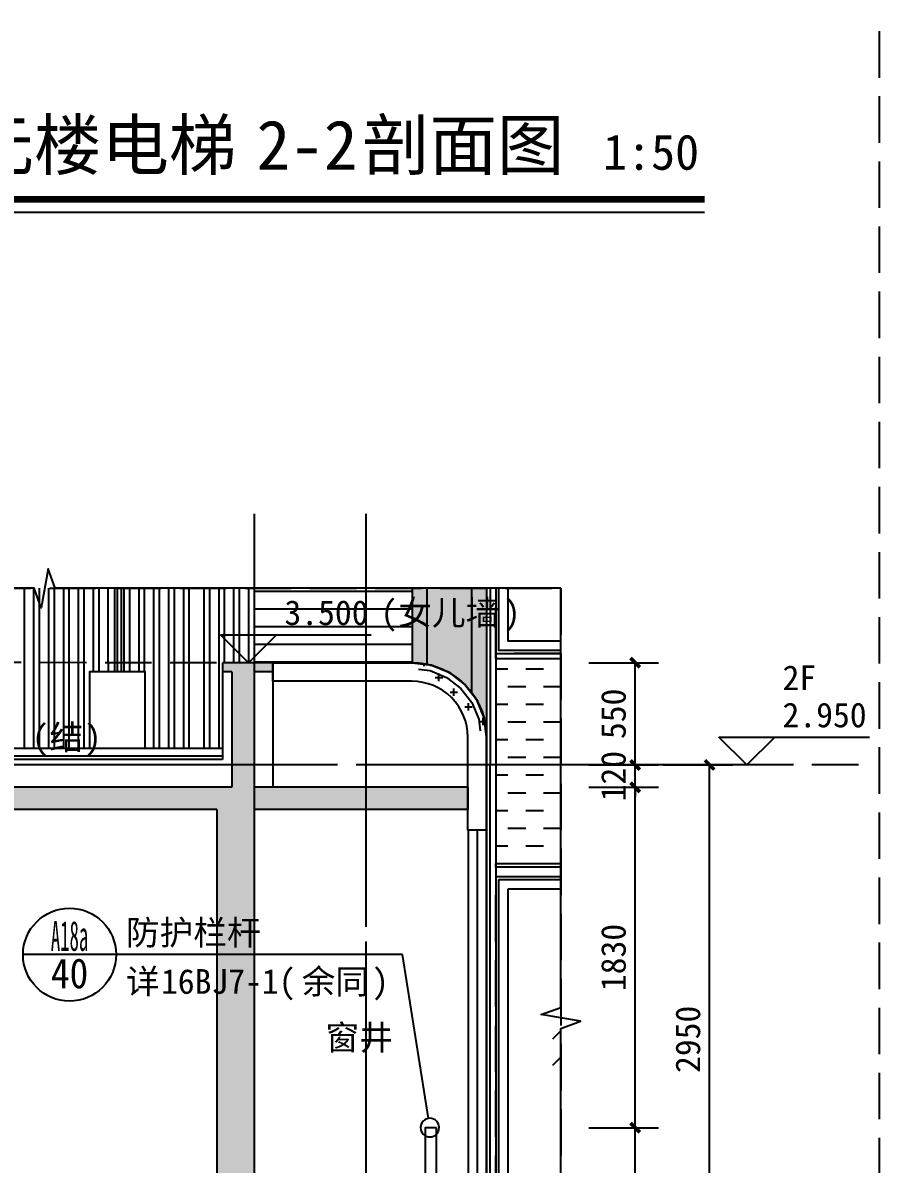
# Model space of a CAD drawing. Extents: x -10817 to 167545, y 26551 to 157048.
# Drawn here: x 147880 to 152483, y 123257 to 129393 of the extents above; entities that cross this region are included whole.
import ezdxf
from ezdxf.enums import TextEntityAlignment as Align
from ezdxf.xclip import XClip

# ---------------------------------------------------------------- set-up
doc = ezdxf.new("R2010")
doc.units = 0
doc.header["$LTSCALE"] = 1000
doc.header["$MEASUREMENT"] = 0
doc.header["$XCLIPFRAME"] = 0
for name, pattern in [('$1$DOTE', [2.42, 2, -0.2, 0.02, -0.2]), ('4#楼-HZS$0$__DASH', [0.35, 0.25, -0.1]), ('4#楼-HZS$0$DASH', [0.35, 0.25, -0.1]), ('DASH', [0.35, 0.25, -0.1]), ('DOTE', [2.42, 2, -0.2, 0.02, -0.2])]:
    doc.linetypes.add(name, pattern=pattern)
doc.layers.get('Defpoints').update_dxf_attribs({"color": 30, "linetype": 'DASH'})
for name, color, linetype in [('$1$A-ANNO-DOTE', 10, '$1$DOTE'), ('3#-夹层$0$A-ANNO-LEVL', 3, 'Continuous'), ('3#-夹层$0$A-ANNO-TEXT', 7, 'Continuous'), ('3、4#楼 北侧门头剖面$0$00-立面灰色金属看线', 252, 'Continuous'), ('3、4#楼 北侧门头剖面$0$00-立面银灰色线脚', 254, 'Continuous'), ('3、4#楼 北侧门头剖面$0$A-ANNO-SYMB', 3, 'Continuous'), ('3、4#楼 北侧门头剖面$0$A-COLU-CONC-HATC', 204, 'Continuous'), ('3、4#楼 北侧门头剖面$0$A-FLOR-HRAL', 71, 'Continuous'), ('3、4#楼 北侧门头剖面$0$A-FLOR-UNDR', 177, 'Continuous'), ('3、4#楼 北侧门头剖面$0$A-WALL-CONC', 9, 'Continuous'), ('3、4#楼 北侧门头剖面$0$A-WALL-CURT-METL', 211, 'Continuous'), ('3、4#楼 北侧门头剖面$0$A-WALL-INSL', 241, 'Continuous'), ('4#楼-HZS$0$00-立面灰色金属看线', 252, 'Continuous'), ('4#楼-HZS$0$00-立面米色看线', 31, 'Continuous'), ('4#楼-HZS$0$00-立面银灰色线脚', 254, 'Continuous'), ('4#楼-HZS$0$ELEV-WIND', 4, 'Continuous'), ('4#楼-HZS$0$PUB_TEXT', 7, 'Continuous'), ('4#楼-HZS$0$填充-浅灰色涂料', 115, 'Continuous'), ('4#楼-HZS$0$填充-浅黄色铝板', 30, 'Continuous'), ('4#楼-HZS$0$填充-深灰色涂料', 11, 'Continuous'), ('A-ANNO-DIMS', 3, 'Continuous'), ('A-ANNO-DOTE', 10, 'DOTE'), ('A-ANNO-INDX', 3, 'Continuous'), ('A-ANNO-SYMB', 3, 'Continuous'), ('A-ANNO-TEXT', 7, 'Continuous')]:
    doc.layers.add(name, color=color, linetype=linetype)
doc.styles.add('3#-夹层$0$_TCH_DIM', font='')
doc.styles.add('4#楼-HZS$0$_TCH_DIM', font='')
doc.styles.add('_TCH_DIM', font='')
doc.styles.add('_TCH_DIM_T3', font='')
doc.styles.add('_TCH_LABEL', font='')
doc.styles.get("Standard").update_dxf_attribs({"font": ''})
doc.styles.get('3#-夹层$0$_TCH_DIM').set_extended_font_data('SimSun')
doc.styles.get('4#楼-HZS$0$_TCH_DIM').set_extended_font_data('SimSun')
doc.styles.get('_TCH_DIM').set_extended_font_data('SimSun')
doc.styles.get('_TCH_DIM_T3').set_extended_font_data('SimSun')
doc.styles.get('_TCH_LABEL').set_extended_font_data('SimSun')
doc.styles.get('Standard').set_extended_font_data('SimSun')
doc.dimstyles.new('_TCH_ARCH&&50', dxfattribs={"dimtxt": 132.911392, "dimasz": 50, "dimexe": 125, "dimexo": 150, "dimgap": 50, "dimtad": 1, "dimdec": 0, "dimzin": 0, "dimdsep": 46, "dimtxsty": '_TCH_DIM_T3', "dimblk": 'ARCHTICK', "dimcen": 0.09, "dimclrt": 7, "dimazin": 2, "dimtfac": 1, "dimtdec": 0, "dimtix": 1, "dimtmove": 2, "dimatfit": 3, "dimfxl": 50, "dimtolj": 1, "dimtzin": 0, "dimarcsym": 0})

# ---------------------------------------------------------------- blocks, each defined once
blk = doc.blocks.new('3、4#楼 北侧门头剖面$0$A$C2F1157B1')
at = {"layer": '3、4#楼 北侧门头剖面$0$A-COLU-CONC-HATC'}
for points in [[(-2900, 3450), (-2800, 3450), (-2760, 3466.7), (-2800, 3500), (-2900, 3500)], [(-2760, 3466.7), (-2680, 3450), (-2630, 3450), (-2630, 3500), (-2800, 3500)], [(-2760, 3466.7), (-2800, 3450), (-2800, 2830), (-2720, 2770), (-2680, 2830), (-2680, 3450)], [(-3948.7, 2710), (-2800, 2710), (-2720, 2770), (-2800, 2830), (-3948.7, 2830)], [(-2720, 2770), (-2600, 2710), (0, 2710), (93.3, 2790), (80, 2830), (-2680, 2830)], [(-2720, 2770), (-2800, 2710), (-2800, -120), (-2725, -170), (-2600, -120), (-2600, 2710)]]:
    blk.add_hatch(color=256, dxfattribs=at).paths.add_polyline_path(points)
blk.add_lwpolyline([(-2214.4, 3040), (-2214.4, 3450), (-1914.4, 3450), (-1914.4, 3040)])
at = {"layer": '3、4#楼 北侧门头剖面$0$00-立面灰色金属看线', "elevation": 0}
for points in [[(-2609.7, 3500), (-2609.7, 3040)], [(-2529.7, 3500), (-2529.7, 3040)], [(-2449.7, 3500), (-2449.7, 3040)], [(-2419.7, 3500), (-2419.7, 3040)], [(-2369.7, 3500), (-2369.7, 3040)], [(-2339.7, 3500), (-2339.7, 3040)], [(-2289.7, 3500), (-2289.7, 3040)], [(-2259.7, 3500), (-2259.7, 3040)], [(-2209.7, 3500), (-2209.7, 3450)], [(-2179.7, 3500), (-2179.7, 3450)], [(-2129.7, 3500), (-2129.7, 3450)], [(-2014.7, 3500), (-2014.7, 3450)], [(-1964.7, 3500), (-1964.7, 3450)], [(-1934.7, 3500), (-1934.7, 3450)], [(-1884.7, 3500), (-1884.7, 3040)], [(-1854.7, 3500), (-1854.7, 3040)], [(-1694.7, 3500), (-1694.7, 3040)], [(-1644.7, 3500), (-1644.7, 3040)], [(-1614.7, 3500), (-1614.7, 3040)], [(-1564.7, 3500), (-1564.7, 3040)]]:
    blk.add_lwpolyline(points, dxfattribs=at)
at = {"layer": '3、4#楼 北侧门头剖面$0$00-立面灰色金属看线'}
for points in [[(-2559.7, 3500), (-2559.7, 3040)], [(-1804.7, 3500), (-1804.7, 3040)], [(-1774.7, 3500), (-1774.7, 3040)], [(-1724.7, 3500), (-1724.7, 3040)]]:
    blk.add_lwpolyline(points, dxfattribs=at)
at = {"layer": '3、4#楼 北侧门头剖面$0$00-立面银灰色线脚'}
for points in [[(-2099.7, 3500.1), (-2099.7, 3450)], [(-2084.7, 3500.1), (-2084.7, 3450)], [(-2064.7, 3500.1), (-2064.7, 3450)], [(-2049.7, 3500.1), (-2049.7, 3450)]]:
    blk.add_lwpolyline(points, dxfattribs=at)
at = {"layer": '3、4#楼 北侧门头剖面$0$A-FLOR-HRAL'}
blk.add_lwpolyline([(-3780, 1000), (-3720, 1000), (-3720, 300), (-3780, 300)], close=True, dxfattribs=at)
at = {"layer": '3、4#楼 北侧门头剖面$0$A-FLOR-UNDR'}
for points in [[(30, 3040), (-2630, 3040)], [(30, 3000), (-2630, 3000)]]:
    blk.add_lwpolyline(points, dxfattribs=at)
for points in [[(-4048.7, 2600), (-3950, 2600), (-3950, 0), (-4048.7, 0)], [(-4048.7, 2600), (-3998.7, 2600), (-3998.7, -100), (-4048.7, -100)]]:
    blk.add_lwpolyline(points, close=True, dxfattribs=at)
at = {"layer": '3、4#楼 北侧门头剖面$0$A-WALL-CONC'}
for p, q in [((-2900, 3500), (-2800, 3500)), ((-2900, 3500), (-2900, 3450)), ((-2800, 3500), (-2630, 3500)), ((-2630, 3500), (-2630, 3450)), ((-2900, 3450), (-2800, 3450)), ((-2800, 3450), (-2800, 2830)), ((-2680, 3450), (-2680, 2830)), ((-2680, 3450), (-2630, 3450)), ((-3948.7, 2830), (-2800, 2830)), ((-3948.7, 2830), (-3948.7, 2710)), ((-2680, 2830), (80, 2830)), ((-3948.7, 2710), (-2800, 2710)), ((-2800, 2710), (-2800, -120)), ((-2600, 2710), (-2600, -120)), ((-2600, 2710), (0, 2710))]:
    blk.add_line(p, q, dxfattribs=at)
at = {"layer": '3、4#楼 北侧门头剖面$0$A-WALL-CURT-METL'}
blk.add_lwpolyline([(-4048.7, 2600), (-3948.7, 2600), (-3948.7, 3100, -0.414214), (-3648.7, 3400), (-2900, 3400), (-2900, 3500), (-3648.7, 3500, 0.414214), (-4048.7, 3100)], format="xyb", close=True, dxfattribs=at)
at = {"layer": '3、4#楼 北侧门头剖面$0$A-WALL-INSL'}
for p, q in [((-2900, 3450), (-2900, 2830)), ((-2630, 3450), (-2630, 2980)), ((-2630, 2980), (30, 2980))]:
    blk.add_line(p, q, dxfattribs=at)
blk = doc.blocks.new('*U464')
at = {"layer": '4#楼-HZS$0$ELEV-WIND', "color": 8, "linetype": '4#楼-HZS$0$__DASH'}
blk.add_lwpolyline([(1500, 0), (0, 0), (0, -1750), (1500, -1750)], close=True, dxfattribs=at)
at = {"layer": '4#楼-HZS$0$ELEV-WIND'}
for points in [[(1485, -15), (15, -15), (15, -1735), (1485, -1735)], [(65, -65), (625, -65), (625, -1425), (65, -1425)], [(115, -115), (575, -115), (575, -1375), (115, -1375)], [(1435, -65), (675, -65), (675, -1685), (1435, -1685)], [(65, -1475), (625, -1475), (625, -1685), (65, -1685)]]:
    blk.add_lwpolyline(points, close=True, dxfattribs=at)
at = {"layer": '4#楼-HZS$0$ELEV-WIND', "color": 8, "linetype": '4#楼-HZS$0$DASH'}
for points in [[(625, -65), (65, -732.5), (625, -1425)], [(65, -65), (345, -1425), (625, -65)]]:
    blk.add_lwpolyline(points, dxfattribs=at)
blk = doc.blocks.new('4#楼-HZS$0$D46SFS9S')
at = {"layer": '4#楼-HZS$0$00-立面灰色金属看线'}
for points in [[(6569.9, -3050), (6569.9, 0)], [(6599.9, 0), (6599.9, -3050)]]:
    blk.add_lwpolyline(points, dxfattribs=at)
at = {"layer": '4#楼-HZS$0$00-立面灰色金属看线', "elevation": 0}
for points in [[(6599.9, -530), (8099.9, -530), (8099.9, -550), (6599.9, -550)], [(6599.9, -600), (8099.9, -600), (8099.9, -550), (6599.9, -550)]]:
    blk.add_lwpolyline(points, close=True, dxfattribs=at)
at = {"extrusion": (0, 0, -1), "zscale": -1}
blk.add_blockref('*U464', (-8099.9, -600), dxfattribs=at)
blk = doc.blocks.new('4#楼-HZS$0$FD46GDF59HD')
at = {"layer": '4#楼-HZS$0$00-立面灰色金属看线', "elevation": 0}
for points in [[(64349.9, -132921.1), (64349.9, -162361.1)], [(64379.9, -132921.1), (64379.9, -162361.1)], [(64429.9, -132921.1), (64429.9, -162361.1)], [(64459.9, -132921.1), (64459.9, -162361.1)], [(64509.9, -132921.1), (64509.9, -162361.1)], [(64539.9, -132921.1), (64539.9, -162361.1)], [(64589.9, -132921.1), (64589.9, -162361.1)], [(64619.9, -132921.1), (64619.9, -162361.1)], [(64669.9, -132921.1), (64669.9, -162361.1)], [(64699.9, -132921.1), (64699.9, -162361.1)], [(64779.9, -132921.1), (64779.9, -162361.1)], [(64809.9, -132921.1), (64809.9, -162361.1)], [(64859.9, -132921.1), (64859.9, -162361.1)], [(64889.9, -132921.1), (64889.9, -162361.1)], [(64939.9, -132921.1), (64939.9, -162361.1)], [(64969.9, -132921.1), (64969.9, -162361.1)], [(65019.9, -132921.1), (65019.9, -162361.1)], [(65049.9, -132921.1), (65049.9, -162361.1)], [(63814.9, -160161.1), (63814.9, -162361.1)], [(63864.9, -160161.1), (63864.9, -162361.1)], [(63894.9, -160161.1), (63894.9, -162361.1)], [(63944.9, -160161.1), (63944.9, -162361.1)], [(63974.9, -160161.1), (63974.9, -162361.1)], [(64024.9, -160161.1), (64024.9, -162361.1)], [(64054.9, -160161.1), (64054.9, -162361.1)], [(64104.9, -160161.1), (64104.9, -162361.1)], [(64134.9, -160161.1), (64134.9, -162361.1)], [(64184.9, -160161.1), (64184.9, -162361.1)], [(64214.9, -160161.1), (64214.9, -162361.1)], [(64264.9, -160161.1), (64264.9, -162361.1)]]:
    blk.add_lwpolyline(points, dxfattribs=at)
at = {"layer": '4#楼-HZS$0$00-立面米色看线', "elevation": 0}
for points in [[(66220.3, -162526.7), (66220.3, -133221.1, 0.414214), (65600.3, -132601.1), (61100, -132601.1), (61100, -132521.1), (65600.3, -132521.1, -0.414214), (66300.3, -133221.1), (66300.3, -162911.1)], [(65980.3, -162371.7), (65980.3, -133221.1, 0.414214), (65600.3, -132841.1), (61100, -132841.1), (61100, -132921.1), (65600.3, -132921.1, -0.414214), (65900.3, -133221.1), (65900.3, -162361.1)]]:
    blk.add_lwpolyline(points, format="xyb", dxfattribs=at)
at = {"layer": '4#楼-HZS$0$00-立面银灰色线脚', "elevation": 0}
for points in [[(64299.9, -132921.1), (64299.9, -162361.1)], [(64314.9, -132921.1), (64314.9, -162361.1)], [(64334.9, -132921.1), (64334.9, -162361.1)], [(64349.9, -132921.1), (64349.9, -162361.1)]]:
    blk.add_lwpolyline(points, dxfattribs=at)
blk = doc.blocks.new('4#楼-HZS$0$G4D6FH8D9')
at = {"layer": '4#楼-HZS$0$填充-浅灰色涂料'}
h = blk.add_hatch(dxfattribs=at)
h.set_pattern_fill('LINE', color=256, scale=100)
h.set_pattern_definition([(0, (-590518.62, -85021.78), (0, 95.25), [])])
edge = h.paths.add_edge_path()
edge.add_arc((-45266.7, 790), 300, 0, 90, ccw=False)
edge.add_line((-44966.7, 790), (-44966.7, -28350))
edge.add_line((-44966.7, -28350), (-45817.1, -28350))
edge.add_line((-45817.1, -28350), (-45817.1, 1090))
edge.add_line((-45817.1, 1090), (-45266.7, 1090))
at = {"layer": '4#楼-HZS$0$填充-深灰色涂料'}
h = blk.add_hatch(dxfattribs=at)
h.set_pattern_fill('DASH', color=11, scale=100)
h.set_pattern_definition([(0, (-566268.51, -113346.95), (95.25, 95.25), [95.25, -95.25])])
h.paths.add_polyline_path([(-43016.8, -28300), (-44516.8, -28300), (-44516.8, -29500), (-43016.8, -29500)])
blk = doc.blocks.new('4#楼-HZS$0$DG46F8GD9')
at = {"layer": '4#楼-HZS$0$00-立面灰色金属看线'}
for points in [[(-1609.9, -2950), (-1609.9, 0)], [(-1579.9, 0), (-1579.9, -2950)]]:
    blk.add_lwpolyline(points, dxfattribs=at)
at = {"layer": '4#楼-HZS$0$00-立面灰色金属看线', "elevation": 0}
blk.add_lwpolyline([(-1579.9, -2350), (-79.9, -2350), (-79.9, -2380), (-1579.9, -2380)], close=True, dxfattribs=at)
at = {"extrusion": (0, 0, -1), "zscale": -1}
blk.add_blockref('*U464', (79.9, -600), dxfattribs=at)
blk = doc.blocks.new('4#楼-HZS$0$A$C61403F6F')
at = {"extrusion": (0, 0, -1)}
for p, q in [((4549.4, 3500, 0), (0, 3500, 0)), ((4652.9, 3486.4, 0), (4549.4, 3500, 0)), ((4749.4, 3446.4, 0), (4652.9, 3486.4, 0)), ((4832.2, 3382.8, 0), (4749.4, 3446.4, 0)), ((4895.8, 3300, 0), (4832.2, 3382.8, 0)), ((4935.8, 3203.5, 0), (4895.8, 3300, 0)), ((4949.4, 3100, 0), (4935.8, 3203.5, 0)), ((4949.4, 0, 0), (4949.4, 3100, 0))]:
    blk.add_line(p, q, dxfattribs=at)
at = {"layer": '4#楼-HZS$0$00-立面米色看线'}
for p, q in [((2296.3, 3500, 0), (4549.4, 3500, 0)), ((4549.4, 3500, 0), (4652.9, 3486.4, 0)), ((4549.4, 3470, 0), (4645.2, 3457.4, 0)), ((4645.2, 3457.4, 0), (4734.4, 3420.4, 0)), ((4652.9, 3486.4, 0), (4749.4, 3446.4, 0)), ((4749.4, 3446.4, 0), (4832.2, 3382.8, 0)), ((4734.4, 3420.4, 0), (4811, 3361.6, 0)), ((4832.2, 3382.8, 0), (4895.8, 3300, 0)), ((4811, 3361.6, 0), (4869.8, 3285, 0)), ((4869.8, 3285, 0), (4906.8, 3195.8, 0)), ((4895.8, 3300, 0), (4935.8, 3203.5, 0)), ((4906.8, 3195.8, 0), (4919.4, 3100, 0)), ((4935.8, 3203.5, 0), (4949.4, 3100, 0)), ((4949.4, 3100, 0), (4949.4, 0, 0))]:
    blk.add_line(p, q, dxfattribs=at)
blk = doc.blocks.new('4#楼-HZS$0$d+fgj4+fghk7+9')
at = {"color": 8, "elevation": 0}
for points in [[(797848.3, -36286.6), (797706.8, -36428)], [(797989.7, -36286.6), (797706.8, -36569.4)]]:
    blk.add_lwpolyline(points, dxfattribs=at)
blk = doc.blocks.new('4#楼-HZS')
for name, p in [('4#楼-HZS$0$FD46GDF59HD', (199475.6, 85729.8, 0)), ('4#楼-HZS$0$D46SFS9S', (259225.8, -77181.3, 0))]:
    blk.add_blockref(name, p)
at = {"layer": '4#楼-HZS$0$00-立面米色看线', "color": 251}
blk.add_blockref('4#楼-HZS$0$G4D6FH8D9', (310342.6, -48281.3, 0), dxfattribs=at)
blk.add_blockref('4#楼-HZS$0$DG46F8GD9', (267405.7, -74231.3, 0))
at = {"layer": '4#楼-HZS$0$填充-浅黄色铝板'}
h = blk.add_hatch(dxfattribs=at)
h.set_pattern_fill('CROSS', color=30, scale=50)
h.set_pattern_definition([(0, (-29680.26, -7975.57), (79.375, 79.375), [39.6875, -119.0625]), (90, (-29660.416, -7995.41), (-79.375, 79.375), [39.6875, -119.0625])])
edge = h.paths.add_edge_path()
edge.add_line((265775.9, -77031.3), (265775.9, -78191.3))
edge.add_line((265775.9, -78191.3), (265776.2, -78191.3))
edge.add_line((265776.2, -78191.3), (265776.2, -47491.3))
edge.add_arc((265076.2, -47491.3), 700, 0, 90)
edge.add_line((265076.2, -46791.3), (260575.7, -46791.3))
edge.add_line((260575.7, -46791.3), (260575.7, -46871.3))
edge.add_line((260575.7, -46871.3), (260675.6, -46871.3))
edge.add_line((260675.6, -46871.3), (260675.6, -47111.3))
edge.add_line((260675.6, -47111.3), (260575.7, -47111.3))
edge.add_line((260575.7, -47111.3), (260575.7, -47191.3))
edge.add_line((260575.7, -47191.3), (265076.2, -47191.3))
edge.add_arc((265076.2, -47491.3), 300, 0, 90, ccw=False)
edge.add_line((265376.2, -47491.3), (265376.2, -76631.3))
edge.add_line((265376.2, -76631.3), (265479.4, -76644.9))
edge.add_line((265479.4, -76644.9), (265575.9, -76684.9))
edge.add_line((265575.9, -76684.9), (265658.8, -76748.4))
edge.add_line((265658.8, -76748.4), (265722.3, -76831.3))
edge.add_line((265722.3, -76831.3), (265762.3, -76927.8))
edge.add_line((265762.3, -76927.8), (265775.9, -77031.3))
h.paths.add_polyline_path([(265696.3, -76846.3), (265734.9, -76947.3), (265733.3, -76935.5)])
h.paths.add_polyline_path([(265461.6, -76672.6), (265481.9, -76678.1), (265471.7, -76673.9)])
h = blk.add_hatch(dxfattribs=at)
h.set_pattern_fill('CROSS', color=30, scale=50)
h.set_pattern_definition([(0, (-36434.15, -10015.57), (79.375, 79.375), [39.6875, -119.0625]), (90, (-36414.305, -10035.41), (-79.375, 79.375), [39.6875, -119.0625])])
h.paths.add_polyline_path([(265560.9, -76710.9), (265471.7, -76673.9), (265375.9, -76661.3), (263122.8, -76661.3), (261156.5, -76661.3), (260976.5, -76661.3), (260976.5, -76801.3), (261156.5, -76801.3), (263122.8, -76801.3), (265375.9, -76801.3), (265435.4, -76809.1), (265490.9, -76832.1), (265538.5, -76868.7), (265575.1, -76916.3), (265598.1, -76971.8), (265605.9, -77031.3), (265605.9, -80131.3), (265745.9, -80131.3), (265745.9, -77031.3), (265733.3, -76935.5), (265696.3, -76846.3), (265637.5, -76769.7)], flags=17)
h.paths.add_polyline_path([(265479.4, -76644.9), (265375.9, -76631.3), (260826.5, -76631.3), (260826.5, -76661.3), (260976.5, -76661.3), (261156.5, -76661.3), (263122.8, -76661.3), (265375.9, -76661.3), (265471.7, -76673.9), (265560.9, -76710.9), (265637.5, -76769.7), (265696.3, -76846.3), (265733.3, -76935.5), (265745.9, -77031.3), (265745.9, -80131.3), (265775.9, -80131.3), (265775.9, -77031.3), (265762.3, -76927.8), (265722.3, -76831.3), (265658.8, -76748.4), (265575.9, -76684.9)])
h.paths.add_polyline_path([(265435.4, -76809.1), (265375.9, -76801.3), (263122.8, -76801.3), (261156.5, -76801.3), (260976.5, -76801.3), (260826.5, -76801.3), (260826.5, -76831.3), (261276.4, -76831.3), (263122.8, -76831.3), (264026.8, -76831.3), (265375.9, -76831.3), (265427.7, -76838.1), (265475.9, -76858.1), (265517.3, -76889.9), (265549.1, -76931.3), (265569.1, -76979.5), (265575.9, -77031.3), (265575.9, -80131.3), (265605.9, -80131.3), (265605.9, -77031.3), (265598.1, -76971.8), (265575.1, -76916.3), (265538.5, -76868.7), (265490.9, -76832.1)], flags=17)
for name, p in [('4#楼-HZS$0$d+fgj4+fghk7+9', (-531577.5, -42228.3, 0)), ('4#楼-HZS$0$A$C61403F6F', (260826.5, -80131.3, 0))]:
    blk.add_blockref(name, p)
at = {"layer": '4#楼-HZS$0$PUB_TEXT', "color": 7, "style": '4#楼-HZS$0$_TCH_DIM'}
blk.add_text('3.500', height=265.82, dxfattribs=at).set_placement((264569.9, -76231))
blk = doc.blocks.new('3、4#楼 北侧门头剖面$0$A$C68743212')
blk.add_blockref('4#楼-HZS', (-260975.6, 76631.3, 0))
blk = doc.blocks.new('3、4#楼 北侧门头剖面')
ref = blk.add_blockref('3、4#楼 北侧门头剖面$0$A$C2F1157B1', (3400, 0))
XClip(ref).set_block_clipping_path([(-4448.7064970122, -720.0000000001), (1300.0000000006, 3900.1031708434)])
ref = blk.add_blockref('3、4#楼 北侧门头剖面$0$A$C68743212', (4150.3, 3500, 0), dxfattribs=dict(xscale=-1))
XClip(ref).set_block_clipping_path([(4798.9792002077, -3500), (4798.9792002077, -399.9916608699), (4398.9875394247, 0.0083390431), (-149.727296805, 0.1031708434), (-149.727296805, -30), (0.272703195, -30), (0.272703195, -170), (-149.727296805, -170), (-149.727296805, -200), (450.272703195, -200), (450.8968260299, -800), (300.6421525169, -800), (300.6421525169, -3500), (-349.727296805, -3500), (-349.727296805, 400.1031708434), (5198.9792002077, 400.1031708434), (5198.9792002077, -3500)])
at = {"layer": '3、4#楼 北侧门头剖面$0$A-ANNO-SYMB'}
for points in [[(-1048.7, 3900.1), (1669.4, 3900.1), (1707.6, 4005.1), (1744.6, 3795.1), (1781.9, 3900.1), (4500, 3900.1)], [(-1048.7, -720), (-1048.7, 1533.8), (-1153.7, 1572), (-943.7, 1609), (-1048.7, 1646.3), (-1048.7, 3900.1)]]:
    blk.add_lwpolyline(points, dxfattribs=at)
at = {"layer": 'Defpoints'}
for points in [[(0, 4100.1), (0, -1519.1)], [(600, 4100.1), (600, -1519.1)], [(-2648.7, 2950), (4700, 2950)]]:
    blk.add_lwpolyline(points, dxfattribs=at)
blk.add_lwpolyline([(-648.7, 0), (-648.7, 3100, -0.414207), (-248.7, 3500), (4300, 3500.1), (4300, 3470), (4150, 3470), (4150, 3330), (4300, 3330), (4300, 3300), (3700, 3300), (3699.4, 2700), (3849.6, 2700), (3849.6, 0), (4500, 0), (4500, 3900.1), (-1048.7, 3900.1), (-1048.7, 0)], format="xyb", close=True, dxfattribs=at)
blk = doc.blocks.new('_ArchTick')
at = {"color": 0, "linetype": 'ByBlock', "const_width": 0.4}
blk.add_lwpolyline([(-0.5, -0.5), (0.5, 0.5)], dxfattribs=at)
blk = doc.blocks.new('*D2801')
at = {"layer": 'A-ANNO-DIMS', "color": 0, "lineweight": -2, "transparency": 16777216}
for p, q in [((151321.9, 125403.4), (151696.9, 125403.4)), ((151571.9, 122453.4), (151571.9, 125403.4)), ((151321.9, 122453.4), (151696.9, 122453.4))]:
    blk.add_line(p, q, dxfattribs=at)
at = {"layer": 'Defpoints', "color": 0, "transparency": 16777216}
for p in [(151171.9, 125403.4), (151571.9, 125403.4), (151171.9, 122453.4)]:
    blk.add_point(p, dxfattribs=at)
at = {"layer": 'A-ANNO-DIMS', "color": 0, "lineweight": -2, "transparency": 16777216, "xscale": 50, "yscale": 50, "zscale": 50}
for p, rotation in [((151571.9, 125403.4), 90), ((151571.9, 122453.4), 270)]:
    blk.add_blockref('_ArchTick', p, dxfattribs=dict(at, rotation=rotation))
at = {"layer": 'A-ANNO-DIMS', "color": 7, "transparency": 16777216, "insert": (151455.5, 123928.4), "char_height": 132.91, "attachment_point": 5, "rotation": 90, "style": '_TCH_DIM_T3'}
blk.add_mtext('\\A1;2950', dxfattribs=at)
blk = doc.blocks.new('*D2803')
at = {"layer": 'A-ANNO-DIMS', "color": 0, "lineweight": -2, "transparency": 16777216}
for p, q in [((150921.9, 123453.4), (151296.9, 123453.4)), ((151171.9, 122453.4), (151171.9, 123453.4)), ((150921.9, 122453.4), (151296.9, 122453.4))]:
    blk.add_line(p, q, dxfattribs=at)
at = {"layer": 'Defpoints', "color": 0, "transparency": 16777216}
for p in [(150771.9, 123453.4), (151171.9, 123453.4), (150771.9, 122453.4)]:
    blk.add_point(p, dxfattribs=at)
at = {"layer": 'A-ANNO-DIMS', "color": 0, "lineweight": -2, "transparency": 16777216, "xscale": 50, "yscale": 50, "zscale": 50}
for p, rotation in [((151171.9, 123453.4), 90), ((151171.9, 122453.4), 270)]:
    blk.add_blockref('_ArchTick', p, dxfattribs=dict(at, rotation=rotation))
at = {"layer": 'A-ANNO-DIMS', "color": 7, "transparency": 16777216, "insert": (151055.5, 122953.4), "char_height": 132.91, "attachment_point": 5, "rotation": 90, "style": '_TCH_DIM_T3'}
blk.add_mtext('\\A1;1000', dxfattribs=at)
blk = doc.blocks.new('*D2804')
at = {"layer": 'A-ANNO-DIMS', "color": 0, "lineweight": -2, "transparency": 16777216}
for p, q in [((150921.9, 125283.4), (151296.9, 125283.4)), ((151171.9, 123453.4), (151171.9, 125283.4)), ((150921.9, 123453.4), (151296.9, 123453.4))]:
    blk.add_line(p, q, dxfattribs=at)
at = {"layer": 'Defpoints', "color": 0, "transparency": 16777216}
for p in [(150771.9, 125283.4), (151171.9, 125283.4), (150771.9, 123453.4)]:
    blk.add_point(p, dxfattribs=at)
at = {"layer": 'A-ANNO-DIMS', "color": 0, "lineweight": -2, "transparency": 16777216, "xscale": 50, "yscale": 50, "zscale": 50}
for p, rotation in [((151171.9, 125283.4), 90), ((151171.9, 123453.4), 270)]:
    blk.add_blockref('_ArchTick', p, dxfattribs=dict(at, rotation=rotation))
at = {"layer": 'A-ANNO-DIMS', "color": 7, "transparency": 16777216, "insert": (151055.5, 124368.4), "char_height": 132.91, "attachment_point": 5, "rotation": 90, "style": '_TCH_DIM_T3'}
blk.add_mtext('\\A1;1830', dxfattribs=at)
blk = doc.blocks.new('*D2805')
at = {"layer": 'A-ANNO-DIMS', "color": 0, "lineweight": -2, "transparency": 16777216}
for p, q in [((151171.9, 125403.4), (151171.9, 125453.4)), ((150921.9, 125403.4), (151296.9, 125403.4)), ((151171.9, 125283.4), (151171.9, 125403.4)), ((150921.9, 125283.4), (151296.9, 125283.4)), ((151171.9, 125283.4), (151171.9, 125233.4))]:
    blk.add_line(p, q, dxfattribs=at)
at = {"layer": 'Defpoints', "color": 0, "transparency": 16777216}
for p in [(150771.9, 125403.4), (151171.9, 125403.4), (150771.9, 125283.4)]:
    blk.add_point(p, dxfattribs=at)
at = {"layer": 'A-ANNO-DIMS', "color": 0, "lineweight": -2, "transparency": 16777216, "xscale": 50, "yscale": 50, "zscale": 50}
for p, rotation in [((151171.9, 125403.4), 270), ((151171.9, 125283.4), 90)]:
    blk.add_blockref('_ArchTick', p, dxfattribs=dict(at, rotation=rotation))
at = {"layer": 'A-ANNO-DIMS', "color": 7, "transparency": 16777216, "insert": (151055.5, 125343.4), "char_height": 132.91, "attachment_point": 5, "rotation": 90, "style": '_TCH_DIM_T3'}
blk.add_mtext('\\A1;120', dxfattribs=at)
blk = doc.blocks.new('*D2806')
at = {"layer": 'A-ANNO-DIMS', "color": 0, "lineweight": -2, "transparency": 16777216}
for p, q in [((150921.9, 125953.4), (151296.9, 125953.4)), ((151171.9, 125403.4), (151171.9, 125953.4)), ((150921.9, 125403.4), (151296.9, 125403.4))]:
    blk.add_line(p, q, dxfattribs=at)
at = {"layer": 'Defpoints', "color": 0, "transparency": 16777216}
for p in [(150771.9, 125953.4), (151171.9, 125953.4), (150771.9, 125403.4)]:
    blk.add_point(p, dxfattribs=at)
at = {"layer": 'A-ANNO-DIMS', "color": 0, "lineweight": -2, "transparency": 16777216, "xscale": 50, "yscale": 50, "zscale": 50}
for p, rotation in [((151171.9, 125953.4), 90), ((151171.9, 125403.4), 270)]:
    blk.add_blockref('_ArchTick', p, dxfattribs=dict(at, rotation=rotation))
at = {"layer": 'A-ANNO-DIMS', "color": 7, "transparency": 16777216, "insert": (151055.5, 125678.4), "char_height": 132.91, "attachment_point": 5, "rotation": 90, "style": '_TCH_DIM_T3'}
blk.add_mtext('\\A1;550', dxfattribs=at)

msp = doc.modelspace()

# ---------------------------------------------------------------- linework, layer by layer
at = {"layer": 'A-ANNO-SYMB', "const_width": 35}
msp.add_lwpolyline([(146111.8, 128444.8), (151544.6, 128444.8)], dxfattribs=at)
at = {"layer": 'A-ANNO-SYMB'}
msp.add_lwpolyline([(146111.8, 128374.8), (151544.6, 128374.8)], dxfattribs=at)

# ---------------------------------------------------------------- block references
at = {"xscale": -1}
msp.add_blockref('3、4#楼 北侧门头剖面', (149723.2, 122453.4), dxfattribs=at)

# ---------------------------------------------------------------- texts
at = {"layer": 'A-ANNO-TEXT', "color": 7}
for s, height, p in [('楼一单元楼电梯', 265.82, (146489.8, 128603.4)), ('2-2', 265.82, (149136.3, 128603.4)), ('剖面图', 265.82, (149703.3, 128603.4)), ('1:50', 189.87, (150998.8, 128603.4))]:
    msp.add_text(s, height=height, dxfattribs=at).set_placement(p)

# ---------------------------------------------------------------- next in the draw order: linework, layer by layer
at = {"layer": '$1$A-ANNO-DOTE'}
msp.add_lwpolyline([(151771.9, 125403.4), (145023.2, 125403.4)], dxfattribs=at)
at = {"layer": '3#-夹层$0$A-ANNO-LEVL'}
for p, q in [((149092.9, 125953.4), (148942.9, 126103.4)), ((148942.9, 126103.4), (149753.1, 126103.4)), ((149092.9, 125953.4), (149242.9, 126103.4)), ((151771.9, 125403.4), (151621.9, 125553.4)), ((151621.9, 125553.4), (152432, 125553.4)), ((151771.9, 125403.4), (151921.9, 125553.4))]:
    msp.add_line(p, q, dxfattribs=at)
at = {"layer": 'A-ANNO-DOTE'}
for points in [[(149123.2, 126753.5), (149123.2, 120934.4)], [(149723.2, 126753.5), (149723.2, 120934.4)]]:
    msp.add_lwpolyline(points, dxfattribs=at)
at = {"layer": 'A-ANNO-INDX'}
for p, q in [((148381.2, 124383.9), (147881.2, 124383.9)), ((149921.4, 124383.9), (148381.2, 124383.9)), ((150060.3, 123503.1), (149921.4, 124383.9))]:
    msp.add_line(p, q, dxfattribs=at)
msp.add_lwpolyline([(150118.1, 123453.7, 1), (150018.1, 123453.7, 1)], format="xyb", close=True, dxfattribs=at)
msp.add_circle((148131.2, 124383.9), 250, dxfattribs=at)
at = {"layer": 'Defpoints'}
msp.add_lwpolyline([(123783.1, 145798.4), (152483.1, 145798.4), (152483.1, 108748.4), (123783.1, 108748.4)], close=True, dxfattribs=at)

# ---------------------------------------------------------------- next in the draw order: texts
at = {"layer": '3#-夹层$0$A-ANNO-TEXT', "color": 7, "style": '3#-夹层$0$_TCH_DIM'}
for s, height, p in [('3.500', 132.91, (149286.2, 126155.9)), ('(', 132.9, (149803.1, 126155.9)), ('女儿墙', 132.91, (149897.6, 126155.9)), (')', 132.9, (150464.7, 126155.9)), ('2.950', 132.91, (151963.7, 125605.9)), ('(', 132.9, (147928.9, 125485.9)), ('结', 132.9, (148023.4, 125485.9)), (')', 132.9, (148212.4, 125485.9))]:
    msp.add_text(s, height=height, dxfattribs=at).set_placement(p)
at = {"layer": 'A-ANNO-TEXT'}
for s, p in [('2F', (151963.7, 125805.9)), ('窗井', (149506.6, 123872))]:
    msp.add_text(s, height=132.91, dxfattribs=at).set_placement(p)
at = {"layer": 'A-ANNO-TEXT', "color": 7, "style": '_TCH_LABEL'}
for s, width, p, p2 in [('A18a', 0.437012, (148030.6, 124404), (148231.8, 124404)), ('40', 0.874023, (148030.6, 124202.8), (148231.8, 124202.8))]:
    msp.add_text(s, height=161, dxfattribs=dict(at, width=width)).set_placement(p, p2, align=Align.FIT)
at = {"layer": 'A-ANNO-TEXT', "color": 7, "style": '_TCH_DIM'}
for s, height, p in [('防护栏杆', 132.91, (148433.7, 124436.4)), ('详', 132.9, (148433.7, 124173.1)), ('16BJ7-1(', 132.91, (148622.7, 124173.1)), ('余同', 132.91, (149378.9, 124173.1)), (')', 132.9, (149756.9, 124173.1))]:
    msp.add_text(s, height=height, dxfattribs=at).set_placement(p)

# ---------------------------------------------------------------- next in the draw order: dimensions: what is measured, and where the dimension line sits
at = {"layer": 'A-ANNO-DIMS'}
for p1, p2, picture, middle in [((150771.9, 125403.4), (150771.9, 125953.4), '*D2806', (151055.5, 125678.4)), ((150771.9, 125283.4), (150771.9, 125403.4), '*D2805', (151055.5, 125343.4)), ((151171.9, 122453.4), (151171.9, 125403.4), '*D2801', (151455.5, 123928.4)), ((150771.9, 123453.4), (150771.9, 125283.4), '*D2804', (151055.5, 124368.4)), ((150771.9, 122453.4), (150771.9, 123453.4), '*D2803', (151055.5, 122953.4))]:
    dim = msp.add_aligned_dim(p1=p1, p2=p2, distance=-400, dimstyle='_TCH_ARCH&&50', dxfattribs=at)
    dim.commit()
    dim.dimension.update_dxf_attribs({"geometry": picture, "text_midpoint": middle})

doc.saveas('drawing.dxf')
